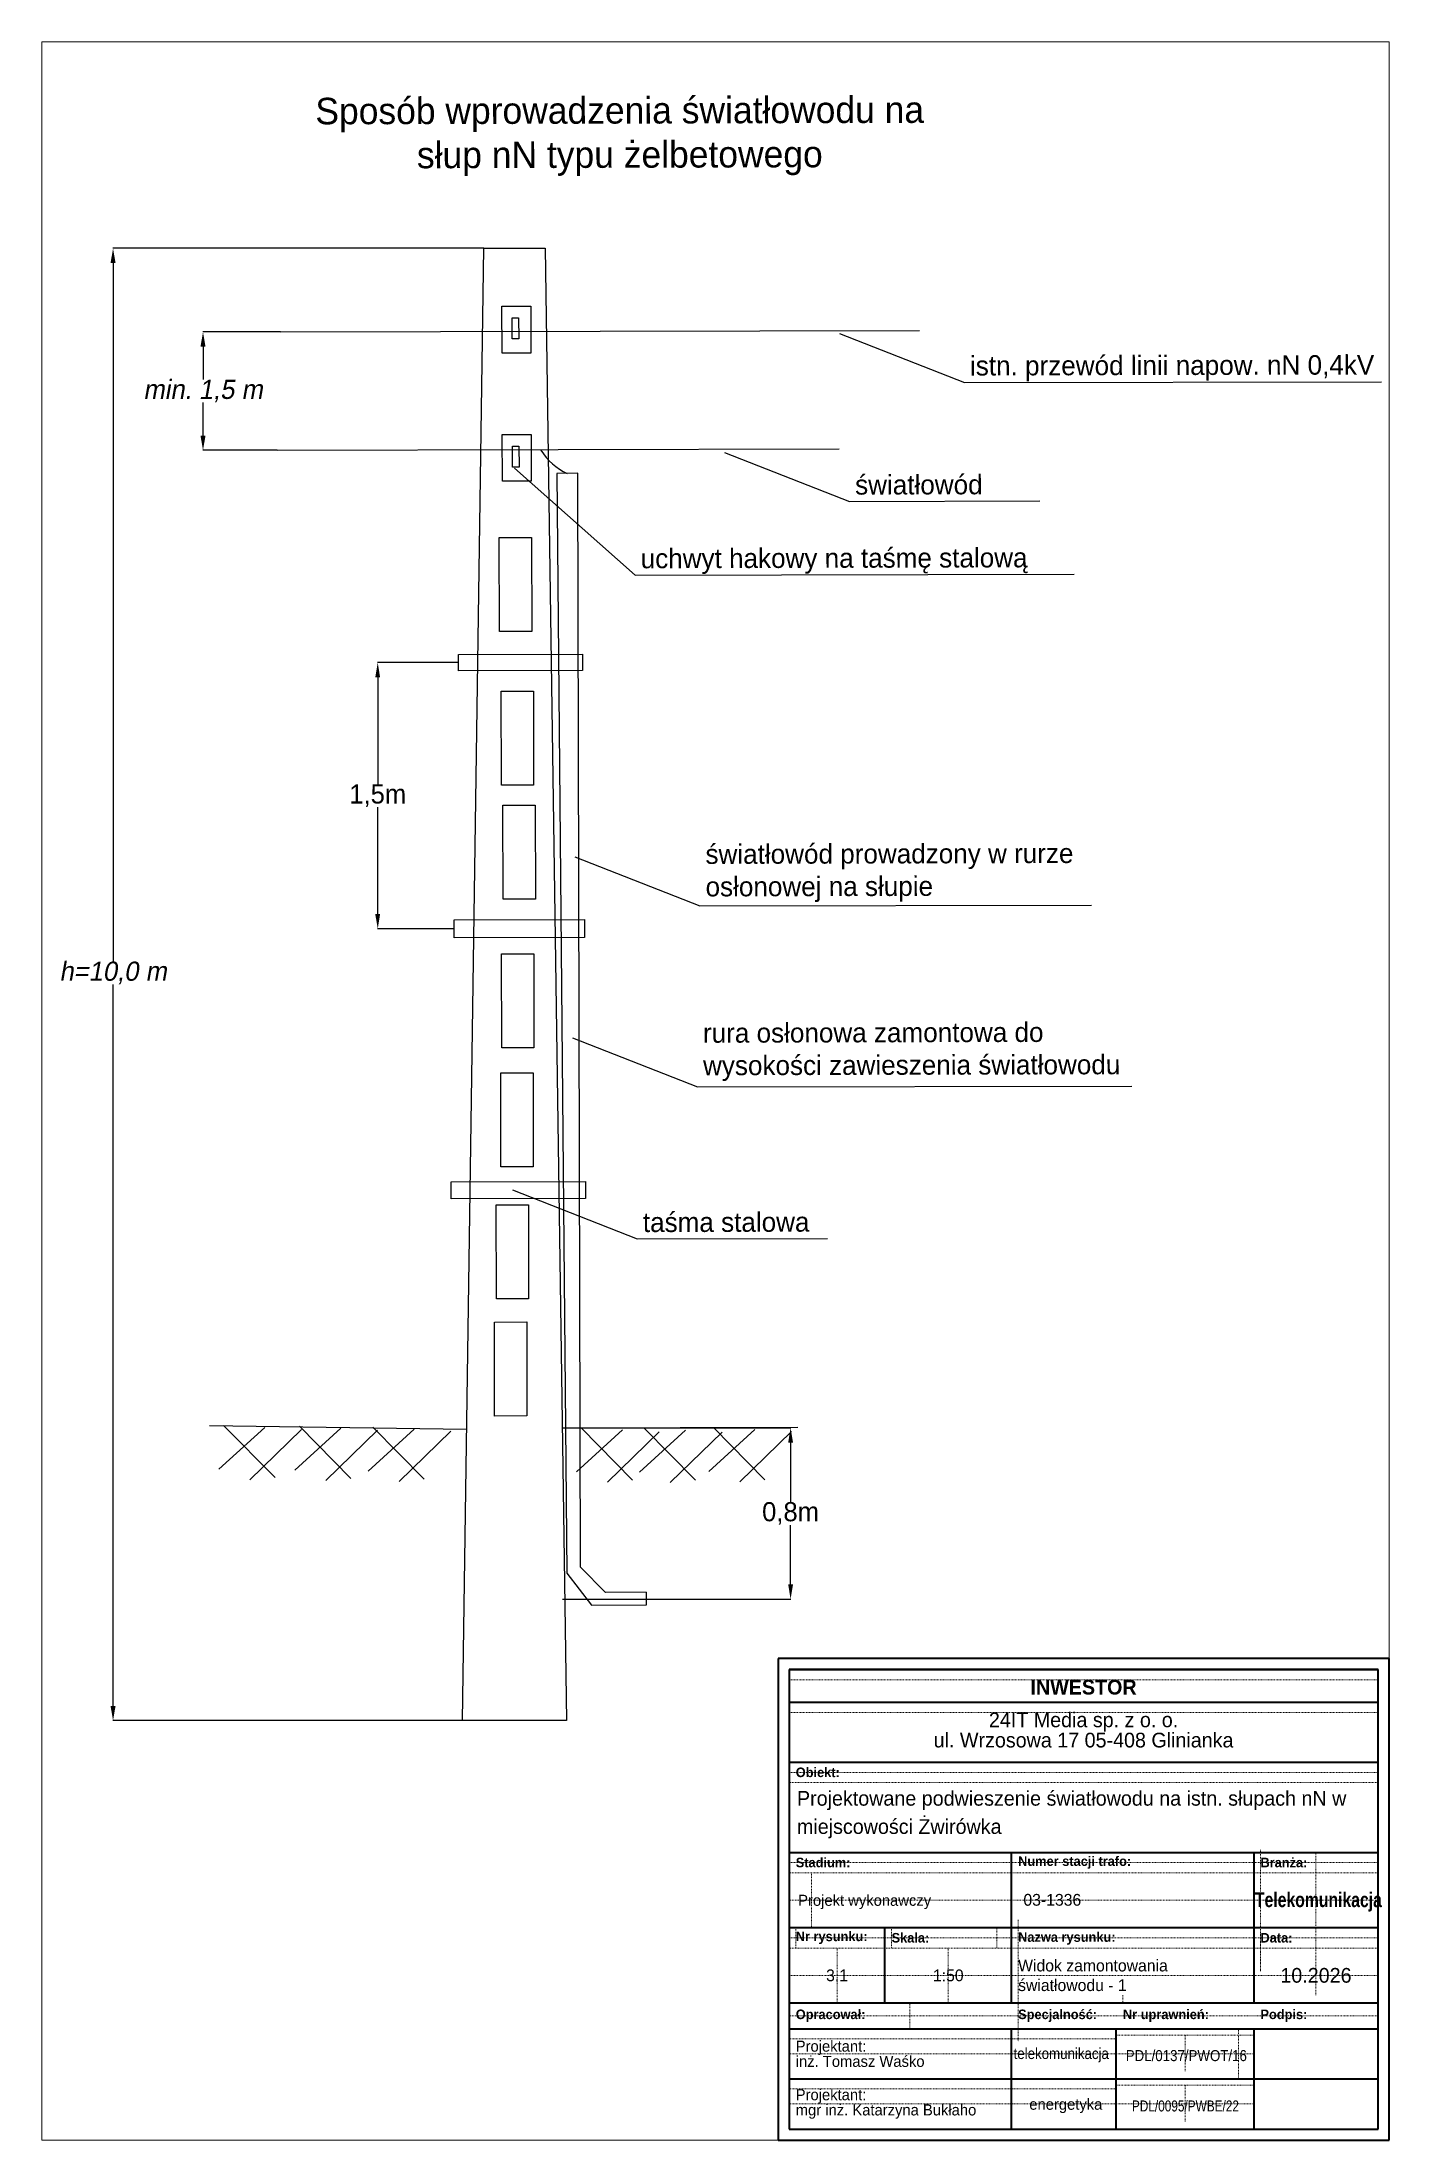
# Paper-space layout '3.1' of a CAD drawing. Header units: metres, sheet in millimetres. Extents: x 1 to 184, y 1 to 286.
# The model-space entities are those that its viewports show. They can reach past a viewport. Long polylines and large blocks are cut down to what shows.
import ezdxf

# ---------------------------------------------------------------- set-up
doc = ezdxf.new("R2010")
doc.units = ezdxf.units.M
doc.header["$MEASUREMENT"] = 0
doc.linetypes.add('4001', pattern=[0])
doc.linetypes.add('DGN Style 2', pattern=[0.005224, 0.003135, -0.00209])
doc.layers.get('0').update_dxf_attribs({"lineweight": 18})
doc.layers.add('@KonstrTabelki', color=253, linetype='DGN Style 2', lineweight=0, plot=False)
for name, color, linetype, lineweight in [('@Tabelka', 7, 'Continuous', 13), ('istn.', 5, '4001', 30), ('yabella', 7, 'Continuous', 25), ('światł', 1, 'Continuous', 30)]:
    doc.layers.add(name, color=color, linetype=linetype, lineweight=lineweight)
doc.styles.add('BardzoMale-PrawaGora', font='arial.ttf', dxfattribs={"height": 0.0025})
doc.styles.add('nowy ja', font='', dxfattribs={"height": 2})
doc.styles.get("Standard").update_dxf_attribs({"font": ''})
doc.styles.get('nowy ja').set_extended_font_data('Lato Light')
doc.styles.get('Standard').set_extended_font_data('Lato Light')
doc.dimstyles.get("Standard").update_dxf_attribs({"dimtxt": 13, "dimasz": 10, "dimexe": 0.18, "dimexo": 0.0625, "dimgap": 0.09, "dimtad": 0, "dimtih": 1, "dimtoh": 1, "dimdec": 4, "dimzin": 0, "dimdsep": 46, "dimtxsty": 'Standard', "dimcen": 0.09, "dimadec": 0, "dimazin": 0, "dimtfac": 1, "dimtdec": 4, "dimtofl": 0, "dimtmove": 0, "dimatfit": 3, "dimfxl": 1, "dimtolj": 1, "dimtzin": 0, "dimarcsym": 0})

# ---------------------------------------------------------------- blocks, each defined once
blk = doc.blocks.new('tabelka')
at = {"layer": '@KonstrTabelki', "lineweight": 0}
for p, q in [((-1.5, 62.52), (-81.5, 62.52)), ((-1.5, 58.08), (-81.5, 58.08)), ((-1.5, 49.94), (-81.5, 49.94)), ((-81.5, 48.55), (-1.5, 48.55)), ((-1.5, 37.69), (-81.5, 37.69)), ((-17.47, 39.44), (-17.47, 22.94)), ((-9.93, 19.68), (-9.93, 39.08)), ((-81.5, 36.3), (-1.5, 36.3)), ((-78.46, 36.3), (-78.46, 28.86)), ((-81.5, 32.58), (-1.5, 32.58)), ((-80.6, 28.86), (-80.6, 26.08)), ((-67.58, 28.86), (-67.58, 26.08)), ((-53.27, 26.08), (-53.27, 28.86)), ((-50.39, 29.9), (-50.39, 18.64)), ((-17.47, 28.86), (-17.47, 22.94)), ((-9.93, 19.68), (-9.93, 28.86)), ((-1.5, 27.47), (-81.5, 27.47)), ((-81.5, 26.08), (-1.5, 26.08)), ((-74.99, 18.64), (-74.99, 26.08)), ((-59.88, 18.64), (-59.88, 26.08)), ((-1.5, 27.47), (-18.36, 27.47)), ((-1.5, 22.36), (-81.5, 22.36)), ((-1.5, 22.36), (-18.36, 22.36)), ((-65.11, 18.64), (-65.11, 15.11)), ((-50.39, 18.64), (-50.39, 13.41)), ((-36.15, 19.68), (-36.15, 18.64)), ((-81.5, 16.88), (-1.5, 16.88)), ((-20.43, 15.11), (-20.43, 8.31)), ((-37.05, 13.77), (-81.5, 13.77)), ((-37.05, 11.71), (-81.5, 11.71)), ((-37.05, 14.25), (-18.36, 14.25)), ((-18.36, 11.71), (-37.05, 11.71)), ((-27.71, 14.25), (-27.71, 9.31)), ((-37.05, 6.97), (-81.5, 6.97)), ((-37.05, 7.44), (-18.36, 7.44)), ((-27.71, 7.44), (-27.71, 2.5)), ((-37.05, 4.9), (-81.5, 4.9)), ((-18.36, 4.9), (-37.05, 4.9))]:
    blk.add_line(p, q, dxfattribs=at)
at = {"layer": '@KonstrTabelki'}
for points in [[(-51.29, 28.86), (-51.29, 39.08)], [(-51.29, 18.64), (-51.29, 28.86)]]:
    blk.add_lwpolyline(points, dxfattribs=at)
at = {"layer": '@Tabelka', "lineweight": 40}
for p, q in [((0, 65.41), (-83, 65.41)), ((-83, 65.41), (-83, 0)), ((-81.5, 63.91), (-1.5, 63.91)), ((-1.5, 63.91), (-81.5, 63.91)), ((-81.5, 63.91), (-81.5, 1.5)), ((-1.5, 1.5), (-1.5, 63.91)), ((0, 0), (0, 65.41)), ((-81.5, 59.47), (-1.5, 59.47)), ((-81.5, 51.33), (-1.5, 51.33)), ((-81.5, 39.08), (-1.5, 39.08)), ((-81.5, 39.08), (-18.36, 39.08)), ((-51.29, 28.86), (-51.29, 39.08)), ((-18.36, 39.08), (-18.36, 28.86)), ((-51.29, 28.86), (-51.29, 35.67)), ((-81.5, 28.86), (-18.36, 28.86)), ((-68.48, 18.64), (-68.48, 28.86)), ((-51.29, 18.64), (-51.29, 28.86)), ((-18.36, 28.86), (-1.5, 28.86)), ((-18.36, 28.86), (-18.36, 18.64)), ((-51.29, 18.64), (-51.29, 25.45)), ((-18.36, 25.45), (-18.36, 18.64)), ((-81.5, 18.64), (-1.5, 18.64)), ((-81.5, 18.64), (-1.5, 18.64)), ((-81.5, 15.11), (-1.5, 15.11)), ((-51.29, 1.5), (-51.29, 15.11)), ((-37.05, 1.5), (-37.05, 15.11)), ((-18.36, 15.11), (-18.36, 1.5)), ((-81.5, 8.31), (-1.5, 8.31)), ((-81.5, 8.31), (-1.5, 8.31)), ((-81.5, 1.5), (-1.5, 1.5)), ((-83, 0), (0, 0))]:
    blk.add_line(p, q, dxfattribs=at)
at = {"color": 18, "true_color": 0x000000, "insert": (-80.43, 47.42), "char_height": 2, "width": 76.9558, "attachment_point": 1, "line_spacing_factor": 0.825, "style": 'BardzoMale-PrawaGora'}
blk.add_mtext('\\pxsm1.15,ql;{\\fLato Light|b0|i0|c238|p34;\\C256;Projektowane podwieszenie światłowodu na istn. słupach nN w miejscowości Żwirówka}', dxfattribs=at)
at = {"color": 1, "insert": (-49.67, 32.62, 1), "char_height": 1.6, "width": 26.3577, "attachment_point": 4}
blk.add_mtext('{\\C18;\\c0;03-1336}', dxfattribs=at)
at = {"layer": '@Tabelka'}
for s, insert, char_height, attachment_point, line_spacing_factor in [('{\\fLato Light|b1|i0|c238|p34;INWESTOR}', (-41.5, 62.52), 2, 2, 0.825), ('24IT Media sp. z o. o.\\Pul. Wrzosowa 17 05-408 Glinianka', (-41.5, 58.08), 2, 2, 0.825), ('{\\fLato Light|b1|i0|c238|p34;Obiekt:}', (-80.6, 49.94), 1.3, 4, 0.946154), ('{\\fLato Light|b1|i0|c238|p34;Branża:}', (-17.47, 37.69), 1.3, 4, 0.946154), ('Projekt wykonawczy', (-80.27, 32.34), 1.5, 4, 0.825), ('{\\fLato Light|b1|i0|c238|p34;\\W0.8;Telekomunikacja}', (-9.6, 32.34), 2, 5, 0.76875), ('{\\fLato Light|b1|i0|c238|p34;Nr rysunku:}', (-80.6, 27.47), 1.3, 4, 0.946154), ('{\\fLato Light|b1|i0|c238|p34;Skala:}', (-67.58, 27.47), 1.3, 4, 0.946154), ('{\\fLato Light|b1|i0|c238|p34;Nazwa rysunku:}', (-50.39, 27.38), 1.3, 4, 0.946154), ('{\\fLato Light|b1|i0|c238|p34;Data:}', (-17.47, 27.47), 1.3, 4, 0.946154), ('10.2026', (-9.93, 22.36), 2, 5, 0.825), ('{\\fLato Light|b1|i0|c238|p34;Opracował:}', (-80.6, 16.88), 1.3, 4, 0.946154), ('{\\fLato Light|b1|i0|c238|p34;Specjalność:}', (-50.39, 16.88), 1.3, 4, 0.946154), ('{\\fLato Light|b1|i0|c238|p34;Nr uprawnień:}', (-36.15, 16.88), 1.3, 4, 0.946154), ('{\\fLato Light|b1|i0|c238|p34;Podpis:}', (-17.47, 16.88), 1.3, 4, 0.946154)]:
    blk.add_mtext(s, dxfattribs=dict(at, insert=insert, char_height=char_height, attachment_point=attachment_point, line_spacing_factor=line_spacing_factor))
for s, insert, char_height, width, attachment_point, line_spacing_factor in [('{\\fLato Light|b1|i0|c238|p34;Stadium:}', (-80.6, 37.69), 1.3, 8.6456, 4, 0.946154), ('{\\fLato Light|b1|i0|c238|p34;Numer stacji trafo:}', (-50.39, 37.69), 1.3, 16.1141, 4, 0.946154), ('Projektant:\\Pinż. Tomasz Waśko', (-80.6, 11.71), 1.5, 27.9275, 4, 0.825), ('{\\W0.9;telekomunikacja}', (-44.53, 11.53), 1.5, 22.915, 5, 0.825), ('{\\W0.9;PDL/0137/PWOT/16}', (-27.54, 11.46), 1.5, 22.915, 5, 0.825), ('Projektant:\\Pmgr inż. Katarzyna Bukłaho', (-80.6, 4.9), 1.5, 27.9275, 4, 0.825), ('energetyka', (-43.91, 4.64), 1.5, 22.915, 5, 0.825), ('{\\W0.8;PDL/0095/PWBE/22}', (-27.66, 4.62), 1.5, 22.915, 5, 0.825)]:
    blk.add_mtext(s, dxfattribs=dict(at, insert=insert, char_height=char_height, width=width, attachment_point=attachment_point, line_spacing_factor=line_spacing_factor))
blk = doc.blocks.new('*D5')
at = {"color": 0, "lineweight": -2, "transparency": 16777216}
for p, q in [((829534509.3, 575610199.2), (829534257.2, 575610199.2)), ((829534257.4, 575610189.2), (829534257.4, 575609715)), ((829534257.4, 575609209.2), (829534257.4, 575609699.1)), ((829534494.6, 575609199.2), (829534257.2, 575609199.2))]:
    blk.add_line(p, q, dxfattribs=at)
at = {"color": 0, "lineweight": 100, "transparency": 16777216}
for points in [[(829534255.7, 575610189.2), (829534259.1, 575610189.2), (829534257.4, 575610199.2)], [(829534255.7, 575609209.2), (829534259.1, 575609209.2), (829534257.4, 575609199.2)]]:
    blk.add_solid(points, dxfattribs=at)
at = {"layer": 'Defpoints', "color": 0, "lineweight": 100, "transparency": 16777216}
for p in [(829534509.3, 575610199.2), (829534257.4, 575609199.2), (829534494.7, 575609199.2)]:
    blk.add_point(p, dxfattribs=at)
at = {"color": 0, "transparency": 16777216, "insert": (829534257.4, 575609707), "char_height": 13, "attachment_point": 5}
blk.add_mtext('\\A1;{\\Q10;h=10,0 m}', dxfattribs=at)
blk = doc.blocks.new('*D6')
at = {"color": 0, "lineweight": -2, "transparency": 16777216}
for p, q in [((829534371.2, 575610142.4), (829534318.3, 575610142.4)), ((829534318.5, 575610132.4), (829534318.5, 575610110)), ((829534318.5, 575610072), (829534318.5, 575610094.4)), ((829534368.9, 575610062), (829534318.3, 575610062))]:
    blk.add_line(p, q, dxfattribs=at)
at = {"color": 0, "lineweight": 100, "transparency": 16777216}
for points in [[(829534316.8, 575610132.4), (829534320.2, 575610132.4), (829534318.5, 575610142.4)], [(829534316.8, 575610072), (829534320.2, 575610072), (829534318.5, 575610062)]]:
    blk.add_solid(points, dxfattribs=at)
at = {"layer": 'Defpoints', "color": 0, "lineweight": 100, "transparency": 16777216}
for p in [(829534371.3, 575610142.4), (829534318.5, 575610062), (829534368.9, 575610062)]:
    blk.add_point(p, dxfattribs=at)
at = {"color": 0, "transparency": 16777216, "insert": (829534318.5, 575610102.2), "char_height": 13, "attachment_point": 5}
blk.add_mtext('\\A1;{\\Q10;min. 1,5 m}', dxfattribs=at)
blk = doc.blocks.new('*D7')
at = {"color": 0, "lineweight": -2, "transparency": 16777216}
for p, q in [((829534492, 575609917.8), (829534437, 575609917.8)), ((829534437.2, 575609907.8), (829534437.2, 575609835.2)), ((829534437.2, 575609747), (829534437.2, 575609819.7)), ((829534489.1, 575609737), (829534437, 575609737))]:
    blk.add_line(p, q, dxfattribs=at)
at = {"color": 0, "lineweight": 100, "transparency": 16777216}
for points in [[(829534435.5, 575609907.8), (829534438.8, 575609907.8), (829534437.2, 575609917.8)], [(829534435.5, 575609747), (829534438.8, 575609747), (829534437.2, 575609737)]]:
    blk.add_solid(points, dxfattribs=at)
at = {"layer": 'Defpoints', "color": 0, "lineweight": 100, "transparency": 16777216}
for p in [(829534492, 575609917.8), (829534437.2, 575609737), (829534489.2, 575609737)]:
    blk.add_point(p, dxfattribs=at)
at = {"color": 0, "transparency": 16777216, "insert": (829534437.2, 575609827.4), "char_height": 13, "attachment_point": 5}
blk.add_mtext('\\A1;1,5m', dxfattribs=at)
blk = doc.blocks.new('*D8')
at = {"color": 0, "lineweight": -2, "transparency": 16777216}
for p, q in [((829534562.6, 575609398.1), (829534717.8, 575609398.1)), ((829534717.6, 575609388.1), (829534717.6, 575609347.7)), ((829534717.6, 575609291.7), (829534717.6, 575609332)), ((829534562.6, 575609281.7), (829534717.8, 575609281.7))]:
    blk.add_line(p, q, dxfattribs=at)
at = {"color": 0, "lineweight": 100, "transparency": 16777216}
for points in [[(829534716, 575609388.1), (829534719.3, 575609388.1), (829534717.6, 575609398.1)], [(829534716, 575609291.7), (829534719.3, 575609291.7), (829534717.6, 575609281.7)]]:
    blk.add_solid(points, dxfattribs=at)
at = {"layer": 'Defpoints', "color": 0, "lineweight": 100, "transparency": 16777216}
for p in [(829534562.6, 575609398.1), (829534562.6, 575609281.7), (829534717.6, 575609281.7)]:
    blk.add_point(p, dxfattribs=at)
at = {"color": 0, "transparency": 16777216, "insert": (829534717.6, 575609339.9), "char_height": 13, "attachment_point": 5}
blk.add_mtext('\\A1;0,8m', dxfattribs=at)

msp = doc.modelspace()

# ---------------------------------------------------------------- linework, layer by layer
at = {"layer": 'istn.'}
msp.add_lwpolyline([(829534371.31146, 575610142.38474), (829534805.08141, 575610143.44769)], dxfattribs=at)
at = {"layer": 'yabella'}
for points in [[(829534565.48978, 575609199.35114), (829534494.69821, 575609199.17767), (829534509.31692, 575610199.21349), (829534550.87108, 575610199.31532), (829534565.48978, 575609199.35114)], [(829534750.82757, 575610141.42279), (829534835.67274, 575610108.14438), (829535118.93575, 575610108.46114)], [(829534672.79393, 575610060.55163), (829534757.6391, 575610027.27322), (829534886.90357, 575610027.58998)], [(829534530.10916, 575610049.92048), (829534611.98695, 575609977.21975), (829534910.26722, 575609977.95068)], [(829534571.1542, 575609785.93037), (829534655.99937, 575609752.65197), (829534922.02521, 575609752.96873)], [(829534569.4557, 575609663.0684), (829534654.30086, 575609629.79), (829534949.43725, 575609630.10676)], [(829534528.62232, 575609559.63954), (829534613.46749, 575609526.36114), (829534742.73196, 575609526.6779)], [(829534329.34032, 575609369.89488), (829534360.56723, 575609398.39643)], [(829534332.46796, 575609399.74884), (829534367.40802, 575609364.30316)], [(829534350.34068, 575609362.8401), (829534385.46572, 575609397.03619)], [(829534380.91033, 575609369.31062), (829534412.13724, 575609397.81218)], [(829534384.03798, 575609399.16458), (829534418.97803, 575609363.7189)], [(829534401.91069, 575609362.25584), (829534437.03573, 575609396.45193)], [(829534430.70208, 575609368.72201), (829534461.92899, 575609397.22356)], [(829534433.82972, 575609398.57596), (829534468.76978, 575609363.13028)], [(829534451.70244, 575609361.66723), (829534486.82748, 575609395.86331)], [(829534572.26771, 575609368.21291), (829534603.49462, 575609396.71446)], [(829534575.39536, 575609398.06687), (829534610.33541, 575609362.62118)], [(829534593.26807, 575609361.15813), (829534628.39311, 575609395.35422)], [(829534614.93155, 575609368.03705), (829534646.15846, 575609396.5386)], [(829534618.05919, 575609397.89101), (829534652.99924, 575609362.44532)], [(829534635.9319, 575609360.98227), (829534671.05694, 575609395.17836)], [(829534662.08482, 575609368.43301), (829534693.31173, 575609396.93456)], [(829534665.21246, 575609398.28696), (829534700.15252, 575609362.84128)], [(829534683.08518, 575609361.37822), (829534718.21022, 575609395.57431)]]:
    msp.add_lwpolyline(points, dxfattribs=at)
for points in [[(829534521.59581, 575610159.80799), (829534541.08159, 575610159.85574), (829534541.15942, 575610128.09279), (829534521.67365, 575610128.04504)], [(829534528.45218, 575610151.96939), (829534532.89629, 575610151.98028), (829534532.93144, 575610137.63573), (829534528.48733, 575610137.62484)], [(829534521.80912, 575610072.7608), (829534541.2949, 575610072.80855), (829534541.37273, 575610041.04561), (829534521.88695, 575610040.99786)], [(829534528.66549, 575610064.9222), (829534533.1096, 575610064.93309), (829534533.14475, 575610050.58854), (829534528.70064, 575610050.57765)]]:
    msp.add_lwpolyline(points, close=True, dxfattribs=at)
at = {"layer": 'yabella', "color": 1, "lineweight": 30}
msp.add_lwpolyline([(829534619.43135, 575609286.35886), (829534591.87567, 575609286.29134), (829534574.89827, 575609303.45603), (829534573.07769, 575610046.40459), (829534558.80027, 575610046.36961), (829534565.73122, 575609299.30373), (829534582.33044, 575609277.67911), (829534619.80985, 575609277.77096), (829534619.7888, 575609286.35974)], dxfattribs=at)
for points in [[(829534489.16674, 575609743.13686), (829534577.70793, 575609743.35383), (829534577.73777, 575609731.17734), (829534489.19657, 575609730.96037)], [(829534487.07488, 575609565.04989), (829534578.24772, 575609565.2733), (829534578.27553, 575609553.92282), (829534487.10269, 575609553.6994)]]:
    msp.add_lwpolyline(points, close=True, dxfattribs=at)
at = {"layer": 'yabella', "color": 5}
for points in [[(829534322.9719, 575609399.65265), (829534497.59148, 575609397.10003)], [(829534562.58496, 575609398.05018), (829534722.61882, 575609398.44234)]]:
    msp.add_lwpolyline(points, dxfattribs=at)
at = {"layer": 'światł'}
msp.add_lwpolyline([(829534368.93413, 575610062.00668), (829534750.57444, 575610062.94188)], dxfattribs=at)
at = {"layer": 'światł', "color": 0, "lineweight": 25}
for points in [[(829534519.66543, 575610002.79552), (829534541.60971, 575610002.84929), (829534541.76614, 575609939.0114), (829534519.82187, 575609938.95762)], [(829534520.99777, 575609898.38098), (829534542.94205, 575609898.43475), (829534543.09848, 575609834.59686), (829534521.15421, 575609834.54309)], [(829534522.26416, 575609820.87809), (829534544.20844, 575609820.93186), (829534544.36487, 575609757.09396), (829534522.4206, 575609757.04019)], [(829534521.21984, 575609719.90243), (829534543.16411, 575609719.95621), (829534543.32055, 575609656.11831), (829534521.37627, 575609656.06454)], [(829534520.74488, 575609639.16586), (829534542.68916, 575609639.21963), (829534542.84559, 575609575.38173), (829534520.90132, 575609575.32796)], [(829534517.59208, 575609549.55864), (829534539.53636, 575609549.61241), (829534539.69279, 575609485.77452), (829534517.74851, 575609485.72074)], [(829534516.42488, 575609469.89684), (829534538.36916, 575609469.95061), (829534538.52559, 575609406.11272), (829534516.58131, 575609406.05894)]]:
    msp.add_lwpolyline(points, close=True, dxfattribs=at)
at = {"layer": 'światł'}
msp.add_lwpolyline([(829534492.03617, 575609923.32499), (829534576.2601, 575609923.53138), (829534576.2871, 575609912.51237), (829534492.06317, 575609912.30598)], close=True, dxfattribs=at)
msp.add_arc((829534583.61577, 575610084.32115), 41.95159, 212.07667392, 244.90351903, dxfattribs=at)

# ---------------------------------------------------------------- texts
at = {"rotation": 0.14040187}
for s, insert, char_height, width, attachment_point in [('Sposób wprowadzenia światłowodu na słup nN typu żelbetowego', (829534601.59637, 575610275.20511), 18, 435.5174272, 5), ('istn. przewód linii napow. nN 0,4kV', (829534839.46692, 575610126.0514), 13.2410499, 300.2556746, 1), ('światłowód ', (829534761.43327, 575610045.18024), 13.2410499, 300.2556746, 1), ('uchwyt hakowy na taśmę stalową', (829534615.78113, 575609995.12676), 13.2410499, 300.2556746, 1), ('światłowód prowadzony w rurze osłonowej na słupie', (829534659.79354, 575609794.32973), 13.2410499, 300.2556746, 1), ('rura osłonowa zamontowa do wysokości zawieszenia światłowodu', (829534658.09504, 575609672.86507), 13.2410499, 300.2556746, 1), ('taśma stalowa', (829534617.26166, 575609544.26816), 13.2410499, 138.7424313, 1)]:
    msp.add_mtext(s, dxfattribs=dict(at, insert=insert, char_height=char_height, width=width, attachment_point=attachment_point))

# ---------------------------------------------------------------- dimensions: what is measured, and where the dimension line sits
dim = msp.add_linear_dim(base=(829534257.4145, 575609199.17767), p1=(829534509.31692, 575610199.21349), p2=(829534494.69821, 575609199.17767), angle=90, text='{\\Q10;h=10,0 m}', dimstyle='Standard')
dim.commit()
dim.dimension.update_dxf_attribs({"geometry": '*D5', "text_midpoint": (829534257.4145, 575609707.04152), "dimtype": 160})
for base, p1, p2, text, picture, middle in [((829534318.49256, 575610062.00668), (829534371.31146, 575610142.38474), (829534368.93413, 575610062.00668), '{\\Q10;min. 1,5 m}', '*D6', (829534318.49256, 575610102.19571)), ((829534437.15249, 575609737.04862), (829534492.04967, 575609917.81548), (829534489.18166, 575609737.04862), '1,5m', '*D7', (829534437.15249, 575609827.43205)), ((829534717.64809, 575609281.67444), (829534562.58496, 575609398.05018), (829534562.58496, 575609281.67444), '0,8m', '*D8', (829534717.64809, 575609339.86231))]:
    dim = msp.add_linear_dim(base=base, p1=p1, p2=p2, angle=90, text=text, dimstyle='Standard')
    dim.commit()
    dim.dimension.update_dxf_attribs({"geometry": picture, "text_midpoint": middle})

psp = doc.layouts.new('3.1')

# ---------------------------------------------------------------- linework, layer by layer
psp.add_lwpolyline([(1, 286), (184, 286), (184, 1), (1, 1)], close=True)

# ---------------------------------------------------------------- block references
psp.add_blockref('tabelka', (184, 1))

# ---------------------------------------------------------------- texts
at = {"char_height": 1.6, "width": 9.2791, "attachment_point": 5}
for s, insert in [('3.1', (109.01, 23.36)), ('1:50', (124.12, 23.36))]:
    psp.add_mtext(s, dxfattribs=dict(at, insert=insert))
at = {"insert": (133.61, 23.36), "char_height": 1.6, "width": 31.6889, "attachment_point": 4, "style": 'nowy ja'}
psp.add_mtext('Widok zamontowania światłowodu - 1', dxfattribs=at)

# ---------------------------------------------------------------- viewports
at = {"layer": '0'}
psp.add_viewport(center=(92.5, 143.5), size=(183, 284.997), view_center_point=(829534666.61842, 575609626.84792), view_height=1425.034317, dxfattribs=at)

doc.saveas('drawing.dxf')
